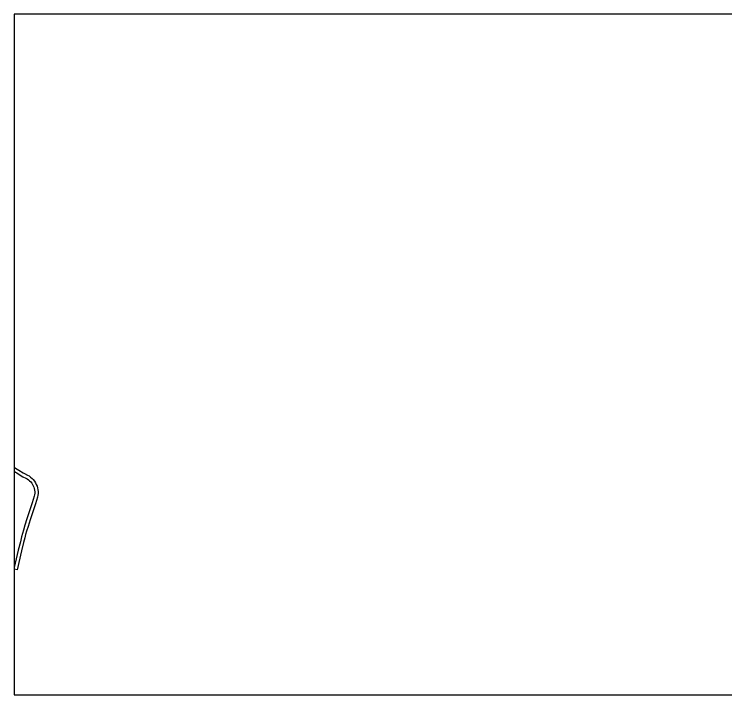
# Model space of a CAD drawing. Header units: metres. Extents: x -24000 to -20000, y -99000 to -96000.
# Drawn here: x -24000 to -23373, y -99000 to -98400 of the extents above; entities that cross this region are included whole.
import ezdxf

# ---------------------------------------------------------------- set-up
doc = ezdxf.new("R2010")
doc.units = ezdxf.units.M
doc.header["$LTSCALE"] = 2.5
doc.layers.add('図郭', color=7, linetype='Continuous')
doc.layers.add('道路', color=7, linetype='Continuous')

msp = doc.modelspace()

# ---------------------------------------------------------------- linework, layer by layer
at = {"layer": '図郭'}
msp.add_lwpolyline([(-24000, -99000), (-23200, -99000), (-23200, -98400), (-24000, -98400)], close=True, dxfattribs=at)
at = {"layer": '道路'}
for points in [[(-24000, -98799.4), (-23999.75, -98799.61), (-23997.27, -98801.04), (-23995.94, -98801.84), (-23992.23, -98804.36), (-23991.03, -98805.05), (-23988.33, -98806.3), (-23986.88, -98807.08), (-23985.52, -98808.07), (-23984.32, -98809.18), (-23983.21, -98810.33), (-23982.14, -98811.62), (-23981.28, -98813.06), (-23980.6, -98814.49), (-23979.93, -98815.95), (-23979.44, -98817.57), (-23979.15, -98819.18), (-23978.96, -98820.8), (-23978.97, -98822.5), (-23979.21, -98824.15), (-23979.57, -98825.69), (-23980.36, -98828.63), (-23981.2, -98831.54), (-23982.09, -98834.43), (-23985.92, -98845.82), (-23987.77, -98851.51), (-23989.1, -98855.78), (-23989.93, -98858.63), (-23990.69, -98861.49), (-23991.7, -98865.87), (-23993.53, -98873.14), (-23997.35, -98889.76)], [(-24000, -98802.93), (-23998.79, -98803.62), (-23997.56, -98804.37), (-23993.82, -98806.9), (-23992.41, -98807.71), (-23989.67, -98808.98), (-23988.48, -98809.62), (-23987.42, -98810.39), (-23986.42, -98811.32), (-23985.44, -98812.33), (-23984.6, -98813.35), (-23983.92, -98814.48), (-23983.32, -98815.76), (-23982.74, -98817.02), (-23982.36, -98818.27), (-23982.12, -98819.61), (-23981.96, -98820.97), (-23981.97, -98822.27), (-23982.16, -98823.59), (-23982.48, -98824.96), (-23983.25, -98827.82), (-23984.08, -98830.68), (-23984.95, -98833.51), (-23988.77, -98844.88), (-23990.63, -98850.6), (-23991.97, -98854.92), (-23992.82, -98857.83), (-23993.6, -98860.77), (-23994.62, -98865.16), (-23996.44, -98872.44), (-24000, -98887.92)]]:
    msp.add_lwpolyline(points, dxfattribs=at)
at = {"layer": '道路', "flags": 128}
msp.add_lwpolyline([(-23997.35, -98889.76), (-24000, -98889.15)], dxfattribs=at)

doc.saveas('drawing.dxf')
